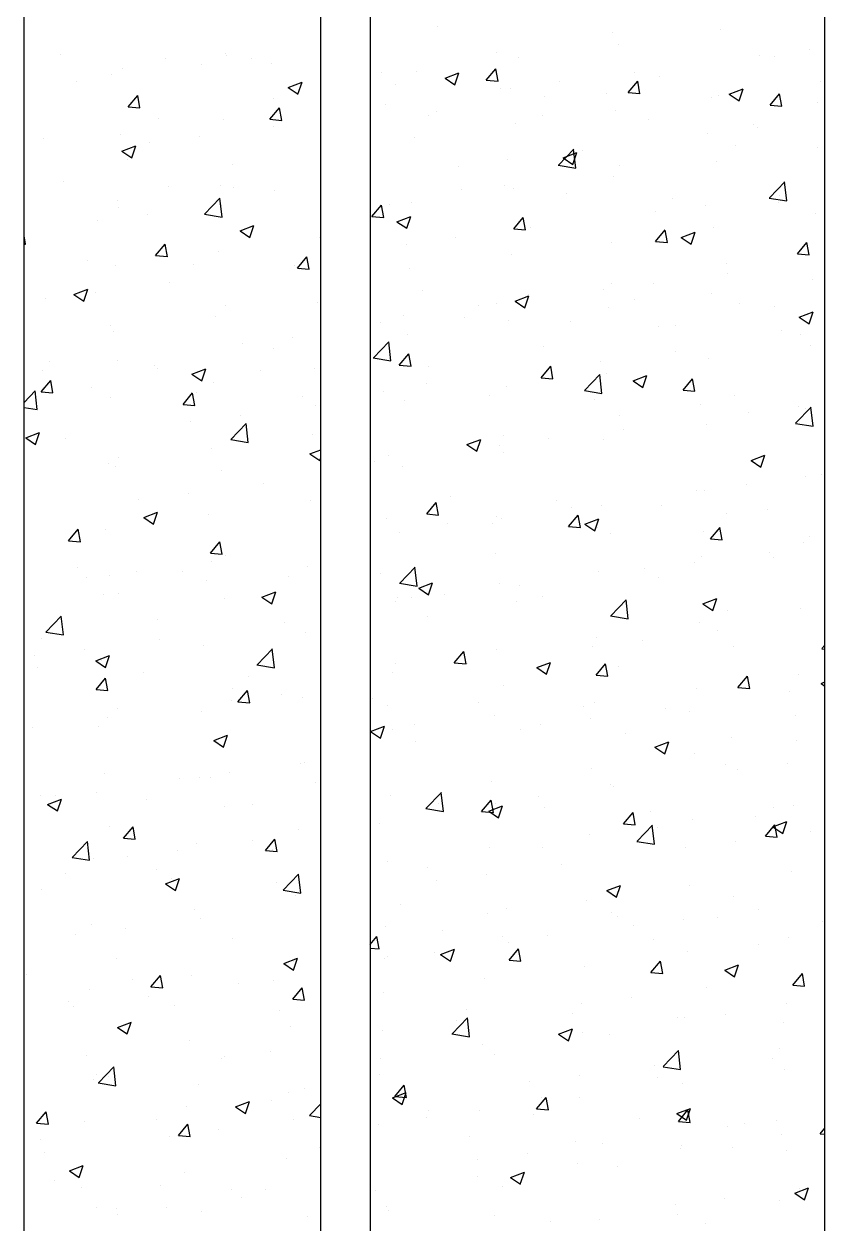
# Model space of a CAD drawing. Header units: millimetres. Extents: x 331487 to 517269, y 198509 to 399936.
# Drawn here: x 442729 to 443134, y 322509 to 323115 of the extents above; entities that cross this region are included whole.
import ezdxf

# ---------------------------------------------------------------- set-up
doc = ezdxf.new("R2010")
doc.units = ezdxf.units.MM
doc.header["$MEASUREMENT"] = 0
doc.layers.add('9th_Column', color=2, linetype='Continuous', lineweight=25)
doc.layers.add('COLUMN', color=6, linetype='Continuous')

msp = doc.modelspace()

# ---------------------------------------------------------------- linework, layer by layer
at = {"layer": '9th_Column'}
for p, q in [((442904.35, 325078.51), (442904.35, 322098.51)), ((443134.35, 322328.51), (443134.35, 324848.51))]:
    msp.add_line(p, q, dxfattribs=at)
at = {"layer": 'COLUMN'}
for p, q in [((442729.35, 321908.51), (442729.35, 323738.51)), ((442879.35, 321908.51), (442879.35, 323738.51))]:
    msp.add_line(p, q, dxfattribs=at)
at = {"layer": 'COLUMN', "color": 2, "linetype": 'Continuous'}
for p, q in [((442938.37, 323113.98), (442938.37, 323113.98)), ((443081.74, 323112.45), (443081.74, 323112.45)), ((443026.71, 323110.93), (443026.71, 323110.93)), ((442747.65, 323100.15), (442747.65, 323100.15)), ((442831.21, 323100.47), (442831.21, 323100.47)), ((442968.39, 323100.92), (442968.39, 323100.92)), ((443029.8, 323104.95), (443029.8, 323104.95)), ((443126.32, 323102.74), (443126.32, 323102.74)), ((442801.03, 323097.89), (442801.03, 323097.89)), ((442819.14, 323094.82), (442819.14, 323094.82)), ((442831.68, 323099.68), (442831.68, 323099.68)), ((442844.18, 323098.11), (442844.18, 323098.11)), ((442854.41, 323095.64), (442854.41, 323095.64)), ((442979.29, 323098.55), (442979.29, 323098.55)), ((443101.28, 323099.45), (443101.28, 323099.45)), ((443108.99, 323098.99), (443108.99, 323098.99)), ((442773.36, 323089.67), (442773.36, 323089.67)), ((442779.27, 323092.97), (442779.27, 323092.97)), ((442910.07, 323090.91), (442910.07, 323090.91)), ((442927.95, 323091.51), (442927.95, 323091.51)), ((442942.25, 323087.96), (442949.25, 323090.64)), ((442942.25, 323087.96), (442947.22, 323084.6)), ((442947.22, 323084.6), (442949.25, 323090.64)), ((442963.09, 323086.99), (442967.92, 323092.73)), ((442969.07, 323086.46), (442967.91, 323092.73)), ((443038.13, 323091.13), (443038.13, 323091.13)), ((443050.67, 323088.98), (443050.67, 323088.98)), ((442755.99, 323086.5), (442755.99, 323086.5)), ((442862.91, 323083.34), (442869.91, 323086.03)), ((442862.91, 323083.34), (442867.89, 323079.99)), ((442867.88, 323079.98), (442869.91, 323086.03)), ((442917.03, 323084.82), (442917.03, 323084.82)), ((442963.09, 323086.99), (442969.07, 323086.47)), ((442970.41, 323082.56), (442970.41, 323082.56)), ((442975.22, 323082.85), (442975.22, 323082.85)), ((443000.25, 323086.15), (443000.25, 323086.15)), ((443034.82, 323080.71), (443039.64, 323086.46)), ((443040.79, 323080.18), (443039.64, 323086.45)), ((443085.96, 323079.95), (443092.96, 323082.64)), ((443090.93, 323076.59), (443092.96, 323082.63)), ((443131.87, 323086.2), (443131.87, 323086.2)), ((442782, 323073.49), (442786.82, 323079.23)), ((442787.97, 323072.96), (442786.82, 323079.23)), ((442855.64, 323077.73), (442855.64, 323077.73)), ((442992.35, 323078.96), (442992.35, 323078.96)), ((443023.79, 323080.31), (443023.79, 323080.31)), ((443034.82, 323080.71), (443040.8, 323080.19)), ((443077.17, 323078.05), (443077.17, 323078.05)), ((443080.52, 323079.16), (443080.52, 323079.16)), ((443085.96, 323079.95), (443090.94, 323076.59)), ((443106.55, 323074.44), (443111.37, 323080.18)), ((443112.52, 323073.91), (443111.36, 323080.18)), ((443130.55, 323075.8), (443130.55, 323075.8)), ((442782, 323073.49), (442787.97, 323072.97)), ((442853.72, 323067.21), (442858.54, 323072.96)), ((442859.7, 323066.69), (442858.54, 323072.95)), ((442912.06, 323074.54), (442912.06, 323074.54)), ((442938.11, 323071.39), (442938.11, 323071.39)), ((443028.59, 323071.66), (443028.59, 323071.66)), ((443106.55, 323074.44), (443112.52, 323073.92)), ((442797.32, 323067.72), (442797.32, 323067.72)), ((442829.99, 323067.18), (442829.99, 323067.18)), ((442853.72, 323067.21), (442859.7, 323066.69)), ((442855.74, 323063.66), (442855.74, 323063.66)), ((442934.03, 323068.95), (442934.03, 323068.95)), ((442978.08, 323065.26), (442978.08, 323065.26)), ((442991.49, 323069.13), (442991.49, 323069.13)), ((443044.87, 323066.88), (443044.87, 323066.88)), ((443098.26, 323064.62), (443098.26, 323064.62)), ((442739, 323057.71), (442739, 323057.71)), ((442778.05, 323059.68), (442778.05, 323059.68)), ((442817.87, 323058.67), (442817.87, 323058.67)), ((442926.73, 323058.22), (442926.73, 323058.22)), ((443074.97, 323060.01), (443074.97, 323060.01)), ((443100.01, 323063.3), (443100.01, 323063.3)), ((442778.89, 323051.09), (442785.89, 323053.78)), ((442783.86, 323047.73), (442785.89, 323053.77)), ((442792.84, 323055.38), (442792.84, 323055.38)), ((442999.52, 323044.04), (443007.31, 323052.16)), ((443008.33, 323042.57), (443007.22, 323052.06)), ((443011.82, 323051.69), (443011.82, 323051.69)), ((443088.86, 323053.98), (443088.86, 323053.98)), ((443130.65, 323052.91), (443130.65, 323052.91)), ((442729.68, 323047.06), (442729.68, 323047.06)), ((442778.89, 323051.09), (442783.86, 323047.73)), ((442781.56, 323046.79), (442781.56, 323046.79)), ((442973.95, 323046.71), (442973.95, 323046.71)), ((443001.94, 323047.7), (443008.94, 323050.38)), ((443001.94, 323047.7), (443006.91, 323044.34)), ((443006.91, 323044.34), (443008.94, 323050.38)), ((443079.31, 323045.87), (443079.31, 323045.87)), ((442834.94, 323044.54), (442834.94, 323044.54)), ((442948.91, 323043.41), (442948.91, 323043.41)), ((442999.43, 323043.94), (443008.33, 323042.56)), ((443030.54, 323043.97), (443030.54, 323043.97)), ((442749.26, 323035.61), (442749.26, 323035.61)), ((442802.64, 323033.36), (442802.64, 323033.36)), ((442828.77, 323033.89), (442828.77, 323033.89)), ((442972.22, 323033.96), (442972.22, 323033.96)), ((443027.37, 323038.37), (443027.37, 323038.37)), ((443106.25, 323027.49), (443114.04, 323035.6)), ((443115.05, 323026.01), (443113.94, 323035.51)), ((442820.64, 323019.22), (442828.43, 323027.34)), ((442829.49, 323017.8), (442828.39, 323027.29)), ((442835.51, 323032.72), (442835.51, 323032.72)), ((442856.03, 323031.1), (442856.03, 323031.1)), ((442950.51, 323031.73), (442950.51, 323031.73)), ((442976.86, 323031.97), (442976.86, 323031.97)), ((443003.89, 323029.48), (443003.89, 323029.48)), ((443057.28, 323027.22), (443057.28, 323027.22)), ((443106.16, 323027.39), (443115.05, 323026.01)), ((443111.57, 323028.85), (443111.57, 323028.85)), ((442776.83, 323026.39), (442776.83, 323026.39)), ((442777.19, 323022.71), (442777.19, 323022.71)), ((442829.44, 323024.22), (442829.44, 323024.22)), ((442905.24, 323018.04), (442910.06, 323023.79)), ((442911.22, 323017.51), (442910.06, 323023.78)), ((442913.9, 323023.95), (442913.9, 323023.95)), ((442925.52, 323024.93), (442925.52, 323024.93)), ((443073.7, 323023.86), (443073.7, 323023.86)), ((443110.66, 323024.97), (443110.66, 323024.97)), ((442766.53, 323015.94), (442766.53, 323015.94)), ((442791.56, 323019.23), (442791.56, 323019.23)), ((442820.6, 323019.18), (442829.49, 323017.8)), ((442905.24, 323018.05), (442911.22, 323017.52)), ((442917.92, 323015.44), (442924.92, 323018.13)), ((442917.92, 323015.44), (442922.89, 323012.09)), ((442922.89, 323012.09), (442924.91, 323018.13)), ((442976.97, 323011.77), (442981.79, 323017.51)), ((442982.94, 323011.24), (442981.79, 323017.51)), ((443048.67, 323020.56), (443048.67, 323020.56)), ((443129.44, 323019.62), (443129.44, 323019.62)), ((442838.58, 323010.83), (442845.58, 323013.51)), ((442838.58, 323010.83), (442843.55, 323007.47)), ((442843.55, 323007.47), (442845.58, 323013.51)), ((442976.97, 323011.77), (442982.95, 323011.25)), ((442985.51, 323012.25), (442985.51, 323012.25)), ((443048.7, 323005.49), (443053.52, 323011.24)), ((443054.67, 323004.96), (443053.51, 323011.23)), ((443061.63, 323007.43), (443068.63, 323010.12)), ((443066.6, 323004.08), (443068.63, 323010.12)), ((443078.09, 323012.58), (443078.09, 323012.58)), ((442730.12, 323004.02), (442729.35, 323008.21)), ((442729.35, 323004.09), (442730.12, 323004.02)), ((442795.87, 322998.27), (442800.69, 323004.02)), ((442801.85, 322997.74), (442800.69, 323004.01)), ((442878.9, 323007.64), (442878.9, 323007.64)), ((442922.61, 323003.97), (442922.61, 323003.97)), ((442947.64, 323007.26), (442947.64, 323007.26)), ((443026.15, 323005.08), (443026.15, 323005.08)), ((443048.7, 323005.49), (443054.67, 323004.97)), ((443061.63, 323007.43), (443066.6, 323004.08)), ((443120.42, 322999.22), (443125.24, 323004.96)), ((443126.4, 322998.69), (443125.24, 323004.96)), ((442795.87, 322998.27), (442801.85, 322997.75)), ((442827.56, 323000.6), (442827.56, 323000.6)), ((442867.6, 322991.99), (442872.42, 322997.74)), ((442873.57, 322991.47), (442872.42, 322997.73)), ((442975.64, 322998.68), (442975.64, 322998.68)), ((443120.42, 322999.22), (443126.4, 322998.7)), ((442761.66, 322995.96), (442761.66, 322995.96)), ((442775.62, 322993.1), (442775.62, 322993.1)), ((442815.05, 322993.7), (442815.05, 322993.7)), ((442866.28, 322993.09), (442866.28, 322993.09)), ((442867.6, 322991.99), (442873.58, 322991.47)), ((442868.43, 322991.45), (442868.43, 322991.45)), ((442924.3, 322991.64), (442924.3, 322991.64)), ((443084.73, 322994.31), (443084.73, 322994.31)), ((442803.13, 322984.78), (442803.13, 322984.78)), ((443085.27, 322989.41), (443085.27, 322989.41)), ((443128.22, 322986.33), (443128.22, 322986.33)), ((442754.56, 322978.57), (442761.56, 322981.26)), ((442754.56, 322978.57), (442759.53, 322975.22)), ((442759.53, 322975.22), (442761.56, 322981.26)), ((442765.26, 322979.79), (442765.26, 322979.79)), ((442931.04, 322980.63), (442931.04, 322980.63)), ((443022.36, 322981.12), (443022.36, 322981.12)), ((443026.41, 322984.3), (443026.41, 322984.3)), ((443047.39, 322984.42), (443047.39, 322984.42)), ((443076.88, 322979.29), (443076.88, 322979.29)), ((442740.22, 322976.49), (442740.22, 322976.49)), ((442831.38, 322973.05), (442831.38, 322973.05)), ((442877.69, 322974.35), (442877.69, 322974.35)), ((442959.21, 322972.81), (442959.21, 322972.81)), ((442968.09, 322974.29), (442968.09, 322974.29)), ((442977.61, 322975.18), (442984.61, 322977.87)), ((442977.61, 322975.18), (442982.58, 322971.83)), ((442982.58, 322971.82), (442984.6, 322977.87)), ((442984.42, 322978.38), (442984.42, 322978.38)), ((443037.8, 322976.12), (443037.8, 322976.12)), ((443091.19, 322973.87), (443091.19, 322973.87)), ((442826.34, 322967.31), (442826.34, 322967.31)), ((442921.33, 322967.82), (442921.33, 322967.82)), ((442952.12, 322967.2), (442952.12, 322967.2)), ((443024.94, 322971.79), (443024.94, 322971.79)), ((443108.69, 322972.36), (443108.69, 322972.36)), ((443121.32, 322967.17), (443128.32, 322969.86)), ((443121.32, 322967.17), (443126.29, 322963.82)), ((443126.29, 322963.81), (443128.32, 322969.86)), ((442773.06, 322963.04), (442773.06, 322963.04)), ((442909.77, 322964.28), (442909.77, 322964.28)), ((442974.43, 322965.39), (442974.43, 322965.39)), ((443005.51, 322964.95), (443005.51, 322964.95)), ((443050.37, 322962.35), (443050.37, 322962.35)), ((443058.89, 322962.69), (443058.89, 322962.69)), ((443112.27, 322960.44), (443112.27, 322960.44)), ((442774.4, 322959.82), (442774.4, 322959.82)), ((442865.01, 322956.95), (442865.01, 322956.95)), ((442906.06, 322946.63), (442913.85, 322954.74)), ((442914.86, 322945.15), (442913.75, 322954.65)), ((442923.08, 322958.35), (442923.08, 322958.35)), ((443122.12, 322958.28), (443122.12, 322958.28)), ((442839.98, 322953.65), (442839.98, 322953.65)), ((442855.34, 322951.1), (442855.34, 322951.1)), ((442919.12, 322942.83), (442923.94, 322948.57)), ((442925.09, 322942.3), (442923.94, 322948.56)), ((442992.05, 322952.34), (442992.05, 322952.34)), ((443058.96, 322949.96), (443058.96, 322949.96)), ((443127, 322953.04), (443127, 322953.04)), ((442742.19, 322944.86), (442742.19, 322944.86)), ((442776.82, 322945.33), (442776.82, 322945.33)), ((442795.57, 322942.61), (442795.57, 322942.61)), ((442905.97, 322946.53), (442914.86, 322945.15)), ((442919.12, 322942.83), (442925.1, 322942.3)), ((442933.73, 322942.33), (442933.73, 322942.33)), ((442990.84, 322936.55), (442995.67, 322942.3)), ((442996.82, 322936.02), (442995.66, 322942.29)), ((443021.09, 322944.98), (443021.09, 322944.98)), ((443075.66, 322946), (443075.66, 322946)), ((442738.95, 322940.35), (442738.95, 322940.35)), ((442797.03, 322941.09), (442797.03, 322941.09)), ((442814.25, 322938.31), (442821.25, 322941)), ((442814.25, 322938.31), (442819.22, 322934.96)), ((442819.22, 322934.95), (442821.25, 322941)), ((442848.95, 322940.35), (442848.95, 322940.35)), ((442876.47, 322941.06), (442876.47, 322941.06)), ((442990.84, 322936.55), (442996.82, 322936.03)), ((442996.05, 322941.68), (442996.05, 322941.68)), ((443012.78, 322930.07), (443020.57, 322938.19)), ((443021.58, 322928.6), (443020.48, 322938.1)), ((443023.72, 322938.5), (443023.72, 322938.5)), ((443037.3, 322934.92), (443044.3, 322937.61)), ((443042.27, 322931.56), (443044.3, 322937.6)), ((443062.57, 322930.28), (443067.39, 322936.02)), ((442738.02, 322929.33), (442742.84, 322935.07)), ((442738.71, 322931.08), (442738.71, 322931.08)), ((442744, 322928.8), (442742.84, 322935.07)), ((442763.27, 322931.43), (442763.27, 322931.43)), ((442825.13, 322934.02), (442825.13, 322934.02)), ((442932.9, 322933.37), (442932.9, 322933.37)), ((442973.21, 322932.1), (442973.21, 322932.1)), ((443012.69, 322929.98), (443021.58, 322928.6)), ((443037.3, 322934.92), (443042.27, 322931.56)), ((443062.57, 322930.28), (443068.55, 322929.75)), ((443068.54, 322929.74), (443067.39, 322936.01)), ((442729.35, 322924.07), (442734.96, 322929.93)), ((442736.03, 322920.39), (442734.92, 322929.88)), ((442738.02, 322929.33), (442744, 322928.8)), ((442773.19, 322926.53), (442773.19, 322926.53)), ((442809.75, 322923.05), (442814.57, 322928.8)), ((442815.72, 322922.52), (442814.57, 322928.79)), ((442816.66, 322929.17), (442816.66, 322929.17)), ((442870.04, 322926.92), (442870.04, 322926.92)), ((442911.14, 322929.8), (442911.14, 322929.8)), ((442921.87, 322925.06), (442921.87, 322925.06)), ((442964.53, 322927.55), (442964.53, 322927.55)), ((443017.91, 322925.29), (443017.91, 322925.29)), ((443088.56, 322927.35), (443088.56, 322927.35)), ((443134.3, 322924), (443134.35, 322924.06)), ((443134.3, 322924), (443134.35, 322924)), ((442729.35, 322921.42), (442736.03, 322920.39)), ((442809.75, 322923.05), (442815.72, 322922.53)), ((442876.58, 322922.49), (442876.58, 322922.49)), ((443071.29, 322923.04), (443071.29, 322923.04)), ((443095.81, 322918.84), (443095.81, 322918.84)), ((443119.5, 322913.52), (443127.29, 322921.64)), ((443120.84, 322922.13), (443120.84, 322922.13)), ((443124.67, 322920.78), (443124.67, 322920.78)), ((443125.79, 322919.75), (443125.79, 322919.75)), ((443128.31, 322912.05), (443127.2, 322921.55)), ((442813.67, 322914.21), (442813.67, 322914.21)), ((442833.9, 322905.26), (442841.69, 322913.37)), ((442838.7, 322917.5), (442838.7, 322917.5)), ((442842.75, 322903.83), (442841.65, 322913.33)), ((443030.24, 322917.34), (443030.24, 322917.34)), ((443074.44, 322912.71), (443074.44, 322912.71)), ((443119.42, 322913.43), (443128.31, 322912.05)), ((442730.23, 322906.06), (442737.23, 322908.75)), ((442730.23, 322906.06), (442735.2, 322902.7)), ((442735.2, 322902.7), (442737.23, 322908.74)), ((442750.52, 322905.89), (442750.52, 322905.89)), ((442835.22, 322906.09), (442835.22, 322906.09)), ((442875.25, 322907.78), (442875.25, 322907.78)), ((442971.93, 322907.33), (442971.93, 322907.33)), ((443032.65, 322910.52), (443032.65, 322910.52)), ((442823.91, 322900.73), (442823.91, 322900.73)), ((442833.86, 322905.21), (442842.75, 322903.83)), ((442873.94, 322898.05), (442879.35, 322900.12)), ((442953.28, 322902.67), (442960.28, 322905.35)), ((442953.28, 322902.67), (442958.25, 322899.31)), ((442958.25, 322899.31), (442960.27, 322905.35)), ((442969.75, 322902.24), (442969.75, 322902.24)), ((442994.78, 322905.54), (442994.78, 322905.54)), ((443022.51, 322905.21), (443022.51, 322905.21)), ((442776.9, 322896.08), (442776.9, 322896.08)), ((442873.94, 322898.05), (442878.91, 322894.69)), ((442878.91, 322894.69), (442879.35, 322896)), ((442906.59, 322893.93), (442906.59, 322893.93)), ((442913.61, 322897.32), (442913.61, 322897.32)), ((442972, 322898.81), (442972, 322898.81)), ((443096.99, 322894.66), (443103.99, 322897.34)), ((443096.99, 322894.66), (443101.96, 322891.3)), ((443101.96, 322891.3), (443103.99, 322897.34)), ((442771.97, 322893.24), (442771.97, 322893.24)), ((442775.68, 322891.77), (442775.68, 322891.77)), ((442829.06, 322889.52), (442829.06, 322889.52)), ((442920.65, 322891.77), (442920.65, 322891.77)), ((443132.41, 322887.68), (443132.41, 322887.68)), ((442850.27, 322883.05), (442850.27, 322883.05)), ((443094.54, 322882.69), (443094.54, 322882.69)), ((443124.57, 322886.46), (443124.57, 322886.46)), ((442812.4, 322878.06), (442812.4, 322878.06)), ((442945.05, 322876.45), (442945.05, 322876.45)), ((443069.5, 322879.4), (443069.5, 322879.4)), ((443073.23, 322879.42), (443073.23, 322879.42)), ((442787.36, 322874.77), (442787.36, 322874.77)), ((442874.04, 322874.49), (442874.04, 322874.49)), ((442932.99, 322867.61), (442937.81, 322873.35)), ((442938.97, 322867.08), (442937.81, 322873.34)), ((442998.44, 322874.19), (442998.44, 322874.19)), ((443006.35, 322871.08), (443006.35, 322871.08)), ((443021.29, 322871.92), (443021.29, 322871.92)), ((443051.82, 322871.94), (443051.82, 322871.94)), ((443105.2, 322869.68), (443105.2, 322869.68)), ((442789.92, 322865.8), (442796.92, 322868.48)), ((442789.92, 322865.8), (442794.89, 322862.44)), ((442794.89, 322862.44), (442796.92, 322868.48)), ((442822.69, 322867.44), (442822.69, 322867.44)), ((442912.76, 322865.27), (442912.76, 322865.27)), ((442932.99, 322867.61), (442938.97, 322867.08)), ((442968.47, 322866.1), (442968.47, 322866.1)), ((442970.78, 322865.52), (442970.78, 322865.52)), ((443004.72, 322861.33), (443009.54, 322867.08)), ((443010.69, 322860.8), (443009.54, 322867.07)), ((443012.97, 322862.4), (443019.97, 322865.09)), ((443017.94, 322859.05), (443019.96, 322865.09)), ((443084.43, 322867.68), (443084.43, 322867.68)), ((442751.9, 322854.11), (442756.72, 322859.85)), ((442757.87, 322853.58), (442756.71, 322859.85)), ((442770.75, 322859.95), (442770.75, 322859.95)), ((442919.44, 322858.48), (442919.44, 322858.48)), ((442943.44, 322862.8), (442943.44, 322862.8)), ((442966.14, 322863.02), (442966.14, 322863.02)), ((443004.72, 322861.33), (443010.7, 322860.81)), ((443012.97, 322862.4), (443017.94, 322859.05)), ((443019.52, 322860.76), (443019.52, 322860.76)), ((443026.12, 322857.67), (443026.12, 322857.67)), ((443072.9, 322858.51), (443072.9, 322858.51)), ((443076.45, 322855.06), (443081.27, 322860.8)), ((443082.42, 322854.53), (443081.26, 322860.79)), ((442751.9, 322854.11), (442757.87, 322853.58)), ((442823.62, 322847.83), (442828.44, 322853.58)), ((442829.6, 322847.3), (442828.44, 322853.57)), ((443076.45, 322855.06), (443082.42, 322854.53)), ((443123.36, 322853.17), (443123.36, 322853.17)), ((443126.28, 322856.25), (443126.28, 322856.25)), ((442823.62, 322847.83), (442829.6, 322847.31)), ((442831.09, 322846.42), (442831.09, 322846.42)), ((442967.8, 322847.66), (442967.8, 322847.66)), ((443072.01, 322846.13), (443072.01, 322846.13)), ((443106.1, 322848.24), (443106.1, 322848.24)), ((443108.4, 322845.73), (443108.4, 322845.73)), ((442756.2, 322840.67), (442756.2, 322840.67)), ((442823.96, 322843.61), (442823.96, 322843.61)), ((442872.82, 322841.2), (442872.82, 322841.2)), ((442919.31, 322832.66), (442927.1, 322840.78)), ((442928.12, 322831.19), (442927.01, 322840.69)), ((443043.19, 322839.96), (443043.19, 322839.96)), ((443068.23, 322843.25), (443068.23, 322843.25)), ((442761.06, 322835.33), (442761.06, 322835.33)), ((442772.77, 322836.41), (442772.77, 322836.41)), ((442786.09, 322838.62), (442786.09, 322838.62)), ((442809.59, 322838.42), (442809.59, 322838.42)), ((442821.48, 322834.16), (442821.48, 322834.16)), ((442862.97, 322836.16), (442862.97, 322836.16)), ((442909.48, 322837.65), (442909.48, 322837.65)), ((443020.07, 322838.63), (443020.07, 322838.63)), ((443050.08, 322835.72), (443050.08, 322835.72)), ((442777.29, 322827.24), (442777.29, 322827.24)), ((442849.61, 322825.53), (442856.61, 322828.22)), ((442854.58, 322822.18), (442856.61, 322828.22)), ((442919.22, 322832.57), (442928.12, 322831.19)), ((442928.94, 322830.15), (442935.95, 322832.84)), ((442928.94, 322830.15), (442933.92, 322826.8)), ((442933.91, 322826.79), (442935.94, 322832.84)), ((442969.56, 322832.23), (442969.56, 322832.23)), ((442980.04, 322831.64), (442980.04, 322831.64)), ((442769.54, 322826.66), (442769.54, 322826.66)), ((442830.67, 322824.99), (442830.67, 322824.99)), ((442849.61, 322825.53), (442854.58, 322822.18)), ((442855.05, 322824.47), (442855.05, 322824.47)), ((442917.13, 322823.36), (442917.13, 322823.36)), ((442918.22, 322825.19), (442918.22, 322825.19)), ((442925.16, 322825.62), (442925.16, 322825.62)), ((442942.17, 322826.65), (442942.17, 322826.65)), ((442978.54, 322823.36), (442978.54, 322823.36)), ((442991.76, 322825.71), (442991.76, 322825.71)), ((443026.04, 322816.11), (443033.83, 322824.23)), ((443031.92, 322821.11), (443031.92, 322821.11)), ((443034.84, 322814.64), (443033.74, 322824.14)), ((443072.66, 322822.14), (443079.66, 322824.83)), ((443072.66, 322822.14), (443077.63, 322818.79)), ((443077.63, 322818.78), (443079.65, 322824.83)), ((442740.43, 322807.84), (442748.22, 322815.96)), ((442749.28, 322806.42), (442748.18, 322815.92)), ((442933.44, 322815.7), (442933.44, 322815.7)), ((443025.95, 322816.02), (443034.84, 322814.64)), ((443085.3, 322818.85), (443085.3, 322818.85)), ((443122.14, 322819.88), (443122.14, 322819.88)), ((442796.73, 322814.46), (442796.73, 322814.46)), ((442860.81, 322812.48), (442860.81, 322812.48)), ((443070.8, 322812.84), (443070.8, 322812.84)), ((443079.8, 322808.8), (443079.8, 322808.8)), ((442738.41, 322804.45), (442738.41, 322804.45)), ((442740.39, 322807.8), (442749.28, 322806.42)), ((442797.66, 322804.17), (442797.66, 322804.17)), ((442871.61, 322807.91), (442871.61, 322807.91)), ((443018.86, 322805.34), (443018.86, 322805.34)), ((443041.92, 322803.81), (443041.92, 322803.81)), ((442759.78, 322799.18), (442759.78, 322799.18)), ((442820.26, 322800.87), (442820.26, 322800.87)), ((442847.16, 322791.29), (442854.95, 322799.41)), ((442856.01, 322789.87), (442854.9, 322799.37)), ((442946.87, 322792.39), (442951.69, 322798.13)), ((442952.84, 322791.86), (442951.69, 322798.12)), ((442968.35, 322798.94), (442968.35, 322798.94)), ((443016.89, 322800.51), (443016.89, 322800.51)), ((443088.27, 322800.72), (443088.27, 322800.72)), ((443132.67, 322799.46), (443134.35, 322799.2)), ((443132.76, 322799.56), (443134.35, 322801.21)), ((442734.75, 322795.88), (442734.75, 322795.88)), ((442765.59, 322793.28), (442772.59, 322795.97)), ((442765.59, 322793.28), (442770.56, 322789.93)), ((442768.32, 322793.37), (442768.32, 322793.37)), ((442770.56, 322789.92), (442772.58, 322795.97)), ((442847.12, 322791.25), (442856.01, 322789.87)), ((442917, 322791.9), (442917, 322791.9)), ((442946.87, 322792.39), (442952.85, 322791.86)), ((442953.73, 322792.2), (442953.73, 322792.2)), ((442988.63, 322789.89), (442995.64, 322792.58)), ((442993.6, 322786.53), (442995.63, 322792.57)), ((443018.6, 322786.11), (443023.42, 322791.86)), ((443024.57, 322785.58), (443023.41, 322791.85)), ((443029.95, 322790.71), (443029.95, 322790.71)), ((442736.31, 322789.84), (442736.31, 322789.84)), ((442765.77, 322778.89), (442770.59, 322784.63)), ((442771.75, 322778.36), (442770.59, 322784.63)), ((442789.69, 322787.59), (442789.69, 322787.59)), ((442843.07, 322785.33), (442843.07, 322785.33)), ((442915.86, 322787.21), (442915.86, 322787.21)), ((442988.64, 322789.89), (442993.61, 322786.53)), ((443018.6, 322786.11), (443024.57, 322785.59)), ((443090.32, 322779.84), (443095.14, 322785.58)), ((443096.29, 322779.31), (443095.14, 322785.57)), ((443120.92, 322786.59), (443120.92, 322786.59)), ((442765.77, 322778.89), (442771.75, 322778.36)), ((442834.92, 322779.46), (442834.92, 322779.46)), ((442837.5, 322772.61), (442842.32, 322778.36)), ((442843.47, 322772.08), (442842.32, 322778.35)), ((442971.63, 322780.7), (442971.63, 322780.7)), ((443069.58, 322779.55), (443069.58, 322779.55)), ((443090.32, 322779.84), (443096.3, 322779.31)), ((443132.35, 322781.88), (443134.35, 322782.65)), ((443132.35, 322781.88), (443134.35, 322780.53)), ((442834.5, 322773.04), (442834.5, 322773.04)), ((442837.5, 322772.61), (442843.47, 322772.09)), ((442859.54, 322776.34), (442859.54, 322776.34)), ((442870.39, 322774.62), (442870.39, 322774.62)), ((442905.68, 322774.52), (442905.68, 322774.52)), ((442959.07, 322772.26), (442959.07, 322772.26)), ((443116.64, 322777.67), (443116.64, 322777.67)), ((442776.6, 322769.45), (442776.6, 322769.45)), ((442819.05, 322767.58), (442819.05, 322767.58)), ((442913.31, 322770.69), (442913.31, 322770.69)), ((443012.45, 322770.01), (443012.45, 322770.01)), ((443017.64, 322772.05), (443017.64, 322772.05)), ((443053.49, 322769.35), (443053.49, 322769.35)), ((443065.83, 322767.75), (443065.83, 322767.75)), ((442767.11, 322760.08), (442767.11, 322760.08)), ((442771.35, 322764.73), (442771.35, 322764.73)), ((442904.61, 322757.64), (442911.61, 322760.32)), ((442909.58, 322754.28), (442911.61, 322760.32)), ((442926.77, 322761.09), (442926.77, 322761.09)), ((442967.13, 322765.65), (442967.13, 322765.65)), ((442990.58, 322761.07), (442990.58, 322761.07)), ((443015.61, 322764.37), (443015.61, 322764.37)), ((443119.21, 322765.5), (443119.21, 322765.5)), ((442733.48, 322759.74), (442733.48, 322759.74)), ((442825.28, 322753.02), (442832.28, 322755.71)), ((442830.25, 322749.66), (442832.28, 322755.71)), ((442904.61, 322757.64), (442909.59, 322754.28)), ((442915.79, 322758.61), (442915.79, 322758.61)), ((442980.15, 322758.83), (442980.15, 322758.83)), ((443033.53, 322756.57), (443033.53, 322756.57)), ((443086.92, 322754.32), (443086.92, 322754.32)), ((442825.28, 322753.02), (442830.25, 322749.66)), ((442927.43, 322752.76), (442927.43, 322752.76)), ((443048.33, 322749.63), (443055.33, 322752.31)), ((443048.33, 322749.63), (443053.3, 322746.27)), ((443053.3, 322746.27), (443055.32, 322752.31)), ((443119.71, 322753.3), (443119.71, 322753.3)), ((442871.1, 322741.88), (442871.1, 322741.88)), ((443068.36, 322746.26), (443068.36, 322746.26)), ((442770.22, 322736.49), (442770.22, 322736.49)), ((442833.23, 322736.89), (442833.23, 322736.89)), ((442869.17, 322741.33), (442869.17, 322741.33)), ((443016.43, 322738.77), (443016.43, 322738.77)), ((443084.14, 322741.06), (443084.14, 322741.06)), ((443090.34, 322738.23), (443090.34, 322738.23)), ((443115.37, 322741.52), (443115.37, 322741.52)), ((442808.2, 322733.6), (442808.2, 322733.6)), ((442817.83, 322734.29), (442817.83, 322734.29)), ((442823.6, 322734.23), (442823.6, 322734.23)), ((442876.98, 322731.98), (442876.98, 322731.98)), ((442965.92, 322732.36), (442965.92, 322732.36)), ((443025.82, 322731.04), (443025.82, 322731.04)), ((443027.18, 322729.91), (443027.18, 322729.91)), ((442737.92, 322725.31), (442737.92, 322725.31)), ((442745.04, 322725.28), (442745.04, 322725.28)), ((442765.89, 322726.79), (442765.89, 322726.79)), ((442914.57, 322725.32), (442914.57, 322725.32)), ((442932.57, 322718.7), (442940.36, 322726.82)), ((442941.38, 322717.23), (442940.27, 322726.72)), ((442989.31, 322724.93), (442989.31, 322724.93)), ((442741.25, 322720.77), (442748.26, 322723.45)), ((442741.25, 322720.77), (442746.23, 322717.41)), ((442746.23, 322717.41), (442748.25, 322723.45)), ((442791.3, 322723.06), (442791.3, 322723.06)), ((442830.79, 322719.8), (442830.79, 322719.8)), ((442844.68, 322720.8), (442844.68, 322720.8)), ((442932.48, 322718.6), (442941.38, 322717.22)), ((442939.17, 322721.43), (442939.17, 322721.43)), ((442960.74, 322717.17), (442965.57, 322722.91)), ((442964.27, 322721.63), (442964.27, 322721.63)), ((442964.3, 322717.37), (442971.31, 322720.06)), ((442966.72, 322716.64), (442965.56, 322722.91)), ((442967.5, 322721.03), (442967.5, 322721.03)), ((442969.27, 322714.02), (442971.3, 322720.06)), ((442992.55, 322719.18), (442992.55, 322719.18)), ((443108.1, 322719.1), (443108.1, 322719.1)), ((443118.49, 322720.01), (443118.49, 322720.01)), ((442960.74, 322717.17), (442966.72, 322716.65)), ((442964.3, 322717.37), (442969.28, 322714.02)), ((443032.47, 322710.89), (443037.29, 322716.64)), ((443038.44, 322710.36), (443037.29, 322716.63)), ((443045.94, 322716.92), (443045.94, 322716.92)), ((443067.15, 322712.97), (443067.15, 322712.97)), ((443099.32, 322714.67), (443099.32, 322714.67)), ((443108.02, 322709.36), (443115.02, 322712.05)), ((443112.99, 322706.01), (443115.01, 322712.05)), ((442772.47, 322709.78), (442772.47, 322709.78)), ((442779.65, 322703.67), (442784.47, 322709.41)), ((442785.62, 322703.14), (442784.47, 322709.41)), ((442867.96, 322708.04), (442867.96, 322708.04)), ((442909.18, 322711.02), (442909.18, 322711.02)), ((443015.21, 322705.48), (443015.21, 322705.48)), ((443032.47, 322710.89), (443038.45, 322710.37)), ((443039.3, 322702.15), (443047.09, 322710.26)), ((443048.1, 322700.67), (443046.99, 322710.17)), ((443049.78, 322709.09), (443049.78, 322709.09)), ((443104.2, 322704.62), (443109.02, 322710.36)), ((443108.02, 322709.36), (443112.99, 322706.01)), ((443110.17, 322704.09), (443109.01, 322710.36)), ((443126.94, 322707.07), (443126.94, 322707.07)), ((442753.69, 322693.88), (442761.48, 322702)), ((442762.54, 322692.46), (442761.44, 322701.96)), ((442779.65, 322703.67), (442785.62, 322703.15)), ((442816.61, 322701), (442816.61, 322701)), ((442844.8, 322702.44), (442844.8, 322702.44)), ((442851.37, 322697.39), (442856.19, 322703.14)), ((442857.35, 322696.86), (442856.19, 322703.13)), ((443039.21, 322702.05), (443048.1, 322700.67)), ((443089.06, 322702.08), (443089.06, 322702.08)), ((443104.2, 322704.62), (443110.17, 322704.09)), ((442753.65, 322693.84), (442762.54, 322692.46)), ((442764.67, 322693.5), (442764.67, 322693.5)), ((442781.89, 322694.16), (442781.89, 322694.16)), ((442806.92, 322697.45), (442806.92, 322697.45)), ((442851.37, 322697.39), (442857.35, 322696.87)), ((442854.75, 322697.84), (442854.75, 322697.84)), ((442964.7, 322699.07), (442964.7, 322699.07)), ((442991.46, 322699.08), (442991.46, 322699.08)), ((443064.03, 322698.79), (443064.03, 322698.79)), ((442796.44, 322687.83), (442796.44, 322687.83)), ((442913.36, 322692.03), (442913.36, 322692.03)), ((442933.15, 322689.07), (442933.15, 322689.07)), ((443000.87, 322690.47), (443000.87, 322690.47)), ((442750.32, 322685.66), (442750.32, 322685.66)), ((442800.95, 322680.5), (442807.95, 322683.19)), ((442803.7, 322683.4), (442803.7, 322683.4)), ((442805.92, 322677.15), (442807.94, 322683.19)), ((442857.09, 322681.15), (442857.09, 322681.15)), ((442860.41, 322677.33), (442868.2, 322685.45)), ((442869.27, 322675.91), (442868.16, 322685.4)), ((442937.97, 322682.19), (442937.97, 322682.19)), ((442963, 322685.49), (442963, 322685.49)), ((443117.28, 322686.73), (443117.28, 322686.73)), ((442738.12, 322677.82), (442738.12, 322677.82)), ((442800.95, 322680.5), (442805.92, 322677.15)), ((442860.37, 322677.28), (442869.27, 322675.91)), ((443023.99, 322677.11), (443031, 322679.8)), ((443023.99, 322677.11), (443028.97, 322673.76)), ((443028.96, 322673.75), (443030.99, 322679.8)), ((443065.93, 322679.68), (443065.93, 322679.68)), ((442866.74, 322674.75), (442866.74, 322674.75)), ((442919.7, 322670.33), (442919.7, 322670.33)), ((443013.99, 322672.19), (443013.99, 322672.19)), ((443087.97, 322674.09), (443087.97, 322674.09)), ((442815.4, 322667.71), (442815.4, 322667.71)), ((442818.49, 322663), (442818.49, 322663)), ((442963.48, 322665.78), (442963.48, 322665.78)), ((442973.08, 322668.08), (442973.08, 322668.08)), ((443026.46, 322665.82), (443026.46, 322665.82)), ((443029.65, 322664.08), (443029.65, 322664.08)), ((443079.84, 322663.57), (443079.84, 322663.57)), ((443100.63, 322667.63), (443100.63, 322667.63)), ((442763.46, 322660.21), (442763.46, 322660.21)), ((442780.62, 322658.01), (442780.62, 322658.01)), ((442912.14, 322658.74), (442912.14, 322658.74)), ((442940.78, 322656.9), (442940.78, 322656.9)), ((443037.72, 322659.35), (443037.72, 322659.35)), ((443062.76, 322662.64), (443062.76, 322662.64)), ((443133.23, 322661.31), (443133.23, 322661.31)), ((442755.58, 322654.72), (442755.58, 322654.72)), ((442834.63, 322652.83), (442834.63, 322652.83)), ((442904.35, 322649.96), (442907.71, 322653.97)), ((442908.87, 322647.69), (442907.71, 322653.96)), ((442971.34, 322654.07), (442971.34, 322654.07)), ((442974.57, 322651.03), (442974.57, 322651.03)), ((442994.16, 322654.64), (442994.16, 322654.64)), ((443047.55, 322652.39), (443047.55, 322652.39)), ((443116.06, 322653.44), (443116.06, 322653.44)), ((442904.35, 322648.1), (442908.87, 322647.7)), ((442936.69, 322646.05), (442936.69, 322646.05)), ((442939.97, 322644.86), (442946.97, 322647.55)), ((442939.97, 322644.86), (442944.95, 322641.5)), ((442944.94, 322641.5), (442946.97, 322647.54)), ((442974.62, 322641.95), (442979.44, 322647.69)), ((442980.59, 322641.42), (442979.44, 322647.69)), ((443064.72, 322646.39), (443064.72, 322646.39)), ((443100.93, 322650.13), (443100.93, 322650.13)), ((442776.31, 322642.82), (442776.31, 322642.82)), ((442860.64, 322640.24), (442867.64, 322642.93)), ((442860.64, 322640.24), (442865.61, 322636.89)), ((442865.53, 322641.46), (442865.53, 322641.46)), ((442865.61, 322636.89), (442867.63, 322642.93)), ((442911.66, 322642.75), (442911.66, 322642.75)), ((442913.02, 322644.06), (442913.02, 322644.06)), ((442974.62, 322641.95), (442980.6, 322641.43)), ((443012.78, 322638.9), (443012.78, 322638.9)), ((443046.35, 322635.67), (443051.17, 322641.42)), ((443052.32, 322635.14), (443051.16, 322641.41)), ((443083.68, 322636.85), (443090.69, 322639.54)), ((443088.65, 322633.49), (443090.68, 322639.54)), ((442730.85, 322634.56), (442730.85, 322634.56)), ((442793.52, 322628.45), (442798.34, 322634.19)), ((442799.5, 322627.92), (442798.34, 322634.19)), ((442814.18, 322634.42), (442814.18, 322634.42)), ((443046.35, 322635.67), (443052.32, 322635.15)), ((443083.69, 322636.85), (443088.66, 322633.49)), ((443118.07, 322629.4), (443122.89, 322635.14)), ((443124.05, 322628.87), (443122.89, 322635.14)), ((442762.24, 322626.92), (442762.24, 322626.92)), ((442784.23, 322632.3), (442784.23, 322632.3)), ((442793.52, 322628.45), (442799.5, 322627.93)), ((442837.61, 322630.05), (442837.61, 322630.05)), ((442855.34, 322631.87), (442855.34, 322631.87)), ((442865.25, 322622.17), (442870.07, 322627.92)), ((442871.22, 322621.65), (442870.07, 322627.91)), ((442962.27, 322632.5), (442962.27, 322632.5)), ((443074.32, 322628.19), (443074.32, 322628.19)), ((443118.07, 322629.4), (443124.05, 322628.88)), ((442751.93, 322621.13), (442751.93, 322621.13)), ((442792.18, 322623.56), (442792.18, 322623.56)), ((442865.25, 322622.17), (442871.22, 322621.65)), ((442910.92, 322625.45), (442910.92, 322625.45)), ((443036.45, 322623.2), (443036.45, 322623.2)), ((442754.31, 322618.57), (442754.31, 322618.57)), ((442805.32, 322618.87), (442805.32, 322618.87)), ((442858.7, 322616.62), (442858.7, 322616.62)), ((442953.18, 322617.25), (442953.18, 322617.25)), ((443006.57, 322614.99), (443006.57, 322614.99)), ((443011.42, 322619.9), (443011.42, 322619.9)), ((443083.84, 322614.43), (443083.84, 322614.43)), ((443114.84, 322620.15), (443114.84, 322620.15)), ((442776.61, 322607.99), (442783.62, 322610.68)), ((442781.58, 322604.63), (442783.61, 322610.68)), ((442945.83, 322604.73), (442953.62, 322612.85)), ((442948.26, 322611.59), (442948.26, 322611.59)), ((442954.63, 322603.26), (442953.53, 322612.76)), ((443059.95, 322612.73), (443059.95, 322612.73)), ((443063.5, 322613.11), (443063.5, 322613.11)), ((443113.33, 322610.48), (443113.33, 322610.48)), ((442776.61, 322607.99), (442781.59, 322604.63)), ((442864.31, 322608.17), (442864.31, 322608.17)), ((442910.39, 322606.6), (442910.39, 322606.6)), ((442945.74, 322604.64), (442954.63, 322603.26)), ((442999.66, 322604.6), (443006.66, 322607.28)), ((442999.66, 322604.6), (443004.64, 322601.24)), ((443004.63, 322601.24), (443006.66, 322607.28)), ((443011.56, 322605.61), (443011.56, 322605.61)), ((443025.53, 322604.42), (443025.53, 322604.42)), ((442812.97, 322601.13), (442812.97, 322601.13)), ((442961.05, 322599.21), (442961.05, 322599.21)), ((443052.55, 322588.18), (443060.34, 322596.3)), ((443061.36, 322586.71), (443060.25, 322596.21)), ((443111.17, 322597.06), (443111.17, 322597.06)), ((442761.03, 322593.63), (442761.03, 322593.63)), ((442829.03, 322592.43), (442829.03, 322592.43)), ((442830.5, 322593.17), (442830.5, 322593.17)), ((442854.07, 322595.73), (442854.07, 322595.73)), ((442909.71, 322592.16), (442909.71, 322592.16)), ((442967.21, 322594.41), (442967.21, 322594.41)), ((443107.81, 322592.47), (443107.81, 322592.47)), ((442765.88, 322584.12), (442765.88, 322584.12)), ((442766.95, 322579.92), (442774.74, 322588.03)), ((442775.8, 322578.49), (442774.7, 322587.99)), ((442908.89, 322584.39), (442908.89, 322584.39)), ((443048.02, 322588.75), (443048.02, 322588.75)), ((443052.46, 322588.09), (443061.36, 322586.71)), ((443113.63, 322586.86), (443113.63, 322586.86)), ((442764.34, 322581.47), (442764.34, 322581.47)), ((442766.91, 322579.87), (442775.8, 322578.49)), ((442772.18, 322583.16), (442772.18, 322583.16)), ((442817.72, 322579.22), (442817.72, 322579.22)), ((442916.77, 322573), (442921.59, 322578.75)), ((442922.74, 322572.47), (442921.59, 322578.74)), ((442985.11, 322580.46), (442985.11, 322580.46)), ((443010.14, 322583.76), (443010.14, 322583.76)), ((443049.49, 322582.46), (443049.49, 322582.46)), ((443062.29, 322579.82), (443062.29, 322579.82)), ((442863.09, 322574.88), (442863.09, 322574.88)), ((442871.1, 322576.96), (442871.1, 322576.96)), ((442915.64, 322572.34), (442922.64, 322575.03)), ((442915.64, 322572.34), (442920.61, 322568.99)), ((442916.77, 322573), (442922.75, 322572.48)), ((442920.61, 322568.99), (442922.64, 322575.03)), ((442921.95, 322572.15), (442921.95, 322572.15)), ((442988.49, 322566.73), (442993.32, 322572.47)), ((442991.17, 322572.45), (442991.17, 322572.45)), ((442994.47, 322566.2), (442993.31, 322572.47)), ((443010.35, 322572.32), (443010.35, 322572.32)), ((442811.75, 322567.84), (442811.75, 322567.84)), ((442836.3, 322567.73), (442843.31, 322570.41)), ((442836.3, 322567.73), (442841.28, 322564.37)), ((442841.28, 322564.37), (442843.3, 322570.41)), ((442854.46, 322571.21), (442854.46, 322571.21)), ((442873.67, 322563.37), (442879.35, 322569.28)), ((442933.71, 322566.15), (442933.71, 322566.15)), ((442959.84, 322565.92), (442959.84, 322565.92)), ((442988.49, 322566.73), (442994.47, 322566.21)), ((443059.35, 322564.33), (443066.36, 322567.02)), ((443060.22, 322560.45), (443065.04, 322566.2)), ((443064.32, 322560.98), (443066.35, 322567.02)), ((443066.19, 322559.92), (443065.04, 322566.19)), ((442735.67, 322559.51), (442740.49, 322565.25)), ((442741.65, 322558.98), (442740.49, 322565.24)), ((442759.81, 322560.34), (442759.81, 322560.34)), ((442796.14, 322561.2), (442796.14, 322561.2)), ((442865.63, 322561.27), (442865.63, 322561.27)), ((442873.63, 322563.32), (442879.35, 322562.43)), ((442932.85, 322562.44), (442932.85, 322562.44)), ((442987.09, 322563.89), (442987.09, 322563.89)), ((443040.48, 322561.64), (443040.48, 322561.64)), ((443059.35, 322564.33), (443064.33, 322560.98)), ((443060.22, 322560.45), (443066.2, 322559.93)), ((443109.9, 322560.91), (443109.9, 322560.91)), ((442735.67, 322559.51), (442741.65, 322558.98)), ((442807.4, 322553.23), (442812.22, 322558.98)), ((442813.37, 322552.7), (442812.22, 322558.97)), ((442827.76, 322556.28), (442827.76, 322556.28)), ((442908.49, 322558.88), (442908.49, 322558.88)), ((443084.86, 322557.62), (443084.86, 322557.62)), ((443093.86, 322559.38), (443093.86, 322559.38)), ((443131.95, 322554.18), (443134.35, 322557.04)), ((443131.95, 322554.18), (443134.35, 322553.97)), ((442737.82, 322551.19), (442737.82, 322551.19)), ((442802.73, 322552.99), (442802.73, 322552.99)), ((442807.4, 322553.23), (442813.37, 322552.71)), ((442954.8, 322552.71), (442954.8, 322552.71)), ((443008.18, 322550.46), (443008.18, 322550.46)), ((443021.71, 322549.3), (443021.71, 322549.3)), ((443061.56, 322548.2), (443061.56, 322548.2)), ((443112.41, 322553.57), (443112.41, 322553.57)), ((442739.57, 322544.67), (442739.57, 322544.67)), ((442861.88, 322541.59), (442861.88, 322541.59)), ((442879.12, 322546.95), (442879.35, 322547.22)), ((442879.12, 322546.95), (442879.35, 322546.94)), ((442983.84, 322544.32), (442983.84, 322544.32)), ((443061.07, 322546.53), (443061.07, 322546.53)), ((443087.68, 322547.46), (443087.68, 322547.46)), ((443114.94, 322545.95), (443114.94, 322545.95)), ((442752.28, 322535.47), (442759.28, 322538.16)), ((442752.28, 322535.47), (442757.26, 322532.12)), ((442757.25, 322532.12), (442759.28, 322538.16)), ((442958.8, 322541.02), (442958.8, 322541.02)), ((443009.13, 322539.03), (443009.13, 322539.03)), ((443029.36, 322537.45), (443029.36, 322537.45)), ((442744.86, 322530.37), (442744.86, 322530.37)), ((442810.53, 322534.55), (442810.53, 322534.55)), ((442958.62, 322532.63), (442958.62, 322532.63)), ((442975.33, 322532.08), (442982.33, 322534.77)), ((442975.33, 322532.08), (442980.31, 322528.73)), ((442980.3, 322528.72), (442982.33, 322534.77)), ((442758.59, 322527.05), (442758.59, 322527.05)), ((442798.24, 322528.12), (442798.24, 322528.12)), ((442834.33, 322526.2), (442834.33, 322526.2)), ((442851.63, 322525.86), (442851.63, 322525.86)), ((442907.28, 322525.59), (442907.28, 322525.59)), ((442971.04, 322527.44), (442971.04, 322527.44)), ((443119.04, 322524.07), (443126.05, 322526.76)), ((443119.04, 322524.07), (443124.02, 322520.72)), ((443121.46, 322526.46), (443121.46, 322526.46)), ((443124.01, 322520.72), (443126.04, 322526.76)), ((442839.33, 322521.83), (442839.33, 322521.83)), ((442912.72, 322517.43), (442912.72, 322517.43)), ((443058.56, 322518.18), (443058.56, 322518.18)), ((443083.59, 322521.47), (443083.59, 322521.47)), ((443111.2, 322520.28), (443111.2, 322520.28)), ((442765.95, 322516.94), (442765.95, 322516.94)), ((442776.01, 322516.19), (442776.01, 322516.19)), ((442776.42, 322513.55), (442776.42, 322513.55)), ((442801.45, 322516.84), (442801.45, 322516.84)), ((442819.33, 322514.68), (442819.33, 322514.68)), ((442872.71, 322512.43), (442872.71, 322512.43)), ((442913.82, 322515.32), (442913.82, 322515.32)), ((442967.2, 322513.06), (442967.2, 322513.06)), ((443059.85, 322513.24), (443059.85, 322513.24)), ((442995.4, 322509.86), (442995.4, 322509.86)), ((443020.58, 322510.8), (443020.58, 322510.8)), ((443073.96, 322508.55), (443073.96, 322508.55))]:
    msp.add_line(p, q, dxfattribs=at)

doc.saveas('drawing.dxf')
